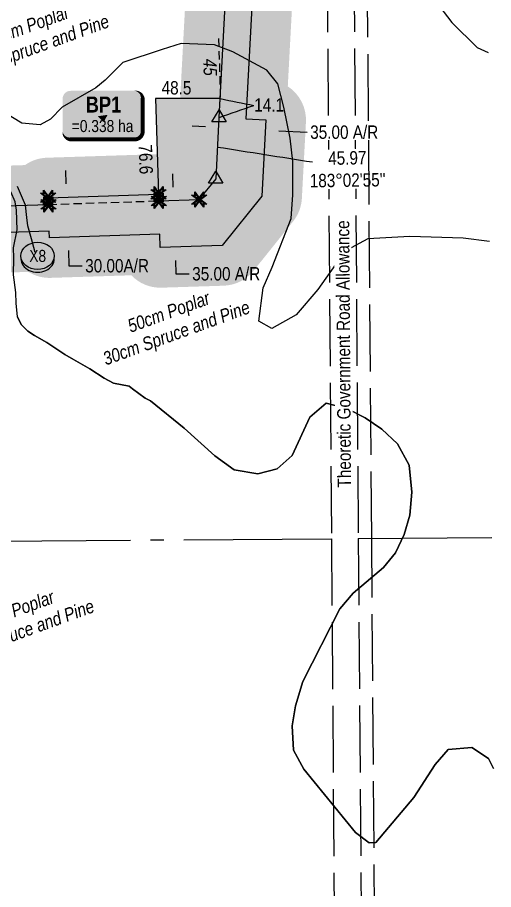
# Model space of a CAD drawing. Extents: x 532499 to 536929, y 6041259 to 6047760.
# Drawn here: x 533970 to 534326, y 6043250 to 6043902 of the extents above; entities that cross this region are included whole.
import ezdxf
from ezdxf.enums import TextEntityAlignment as Align

# ---------------------------------------------------------------- set-up
doc = ezdxf.new("R2010")
doc.units = 0
doc.header["$LTSCALE"] = 5
doc.header["$PDSIZE"] = 0.5
for name, pattern in [('foc-QUARTERLINE', [33, 25, -3, 2, -3]), ('foc-TIELINE', [1.875, 1.25, -0.625]), ('foc-UNSURVEYED', [12.5, 10, -2.5])]:
    doc.linetypes.add(name, pattern=pattern)
doc.layers.get('Defpoints').update_dxf_attribs({"color": 9})
for name, color, linetype in [('L-BD', 7, 'Continuous'), ('L-MON', 1, 'Continuous'), ('L-QSEC', 8, 'foc-QUARTERLINE'), ('L-ROAD-T', 7, 'Continuous'), ('L-TIE', 7, 'foc-TIELINE'), ('L-USEC', 7, 'foc-UNSURVEYED'), ('P-BUFFER-H 30m', 51, 'Continuous'), ('P-CROSSINGS', 250, 'Continuous'), ('P-PROPOSED', 10, 'Continuous'), ('P-PROPOSED-H', 21, 'Continuous'), ('P-TEMP-BLOCKS', 250, 'Continuous'), ('P-TEMP-H', 41, 'Continuous'), ('P-TEMP_BORROW PIT', 46, 'Continuous'), ('P-TXT', 4, 'Continuous'), ('T-BUSH-T', 110, 'Continuous'), ('T-SLOPE', 48, 'Continuous'), ('T-TIE', 201, 'foc-TIELINE'), ('T-WATER', 160, 'Continuous'), ('WETLAND', 143, 'Continuous')]:
    doc.layers.add(name, color=color, linetype=linetype)
doc.layers.add('P-TEMP-T', color=46, linetype='Continuous', lineweight=18)
doc.layers.add('T-TIE-T', color=201, linetype='Continuous', lineweight=18)
doc.styles.add('80', font='ARIALN.TTF', dxfattribs={"height": 10})
doc.styles.add('80CG', font='ARIALN.TTF', dxfattribs={"height": 10})
doc.styles.add('80L', font='ARIALN.TTF', dxfattribs={"height": 10})
doc.styles.add('80LS', font='ARIALNI.TTF', dxfattribs={"height": 10})
doc.styles.add('BOLD', font='ARIALNB.TTF')
doc.styles.add('Crossing', font='ARIALN.TTF', dxfattribs={"height": 10})
doc.styles.add('foc-LtypeFont', font='ARIALN.TTF', dxfattribs={"height": 7.35})
doc.linetypes.add('foc-TOPO-flowdirection-NOLINE', pattern='A,0,[">",foc-LtypeFont,S=0.3,R=0,X=0,Y=-0.945],-20,[">",foc-LtypeFont,S=0.3,R=0,X=0,Y=-0.945],0', length=20)
doc.dimstyles.new('Compass 5 000', dxfattribs={"dimscale": 5, "dimtxt": 9, "dimasz": 2, "dimexe": 0.2, "dimexo": 0.0625, "dimgap": 0.5, "dimtad": 0, "dimtih": 1, "dimtoh": 1, "dimzin": 0, "dimdsep": 46, "dimtxsty": '80CG', "dimcen": 0.1, "dimse1": 1, "dimse2": 1, "dimclrd": 256, "dimclrt": 256, "dimaunit": 1, "dimadec": 4, "dimazin": 0, "dimtfac": 0.06, "dimtofl": 0, "dimtmove": 0, "dimatfit": 1, "dimfxl": 0.2, "dimtolj": 1, "dimtzin": 0, "dimlwd": -1, "dimarcsym": 0})

# ---------------------------------------------------------------- blocks, each defined once
blk = doc.blocks.new('TRIA')
blk.add_hatch(color=255).paths.add_polyline_path([(-0.04, 1.52), (-1.47, -0.87), (1.39, -0.87)])
blk = doc.blocks.new('TRIAA')
blk.add_blockref('TRIA', (0, 0))
blk = doc.blocks.new('TRIB')
at = {"color": 1}
blk.add_lwpolyline([(-1.12, -0.67), (-0.04, 1.13), (1.04, -0.67)], close=True, dxfattribs=at)
blk = doc.blocks.new('TRIBB')
blk.add_blockref('TRIB', (0, 0))
blk = doc.blocks.new('TRICC')
for name in ['TRIAA', 'TRIBB']:
    blk.add_blockref(name, (0, 0))
blk = doc.blocks.new('plspike')
blk.add_blockref('TRICC', (0, 0))
blk = doc.blocks.new('*D445')
at = {"layer": 'Defpoints', "color": 0, "transparency": 16777216}
for p in [(533919.82, 6043759.87), (533980.38, 6043761.81), (533981.02, 6043741.83)]:
    blk.add_point(p, dxfattribs=at)
at = {"layer": 'P-TXT', "transparency": 16777216}
for p, q in [((533919.12, 6043781.86), (533909.12, 6043781.86)), ((533919.5, 6043769.87), (533919.12, 6043781.86)), ((533920.78, 6043729.9), (533921.1, 6043719.9))]:
    blk.add_line(p, q, dxfattribs=at)
for points in [[(533921.17, 6043769.92), (533917.84, 6043769.82), (533919.82, 6043759.87)], [(533922.44, 6043729.95), (533919.11, 6043729.85), (533920.46, 6043739.89)]]:
    blk.add_solid(points, dxfattribs=at)
at = {"layer": 'P-TXT', "transparency": 16777216, "insert": (533881.39, 6043781.86), "char_height": 10, "attachment_point": 5, "style": '80CG'}
blk.add_mtext('\\A1;20.00 A/R', dxfattribs=at)
blk = doc.blocks.new('*D446')
at = {"layer": 'Defpoints', "color": 0, "transparency": 16777216}
for p in [(534027.06, 6043768.29), (534007.59, 6043737.67), (534028.02, 6043738.32)]:
    blk.add_point(p, dxfattribs=at)
at = {"layer": 'P-TXT', "transparency": 16777216}
for p, q in [((534006.31, 6043777.64), (534005.99, 6043787.63)), ((534007.91, 6043727.68), (534008.27, 6043716.27)), ((534008.27, 6043716.27), (534018.27, 6043716.27))]:
    blk.add_line(p, q, dxfattribs=at)
for points in [[(534007.98, 6043777.69), (534004.65, 6043777.58), (534006.63, 6043767.64)], [(534009.57, 6043727.73), (534006.24, 6043727.62), (534007.59, 6043737.67)]]:
    blk.add_solid(points, dxfattribs=at)
at = {"layer": 'P-TXT', "transparency": 16777216, "insert": (534044.34, 6043716.27), "char_height": 10, "attachment_point": 5, "style": '80CG'}
blk.add_mtext('\\A1;30.00A/R', dxfattribs=at)
blk = doc.blocks.new('*D447')
at = {"layer": 'Defpoints', "color": 0, "transparency": 16777216}
for p in [(534082.34, 6043765.06), (534083.45, 6043730.09), (534087.74, 6043730.23)]:
    blk.add_point(p, dxfattribs=at)
at = {"layer": 'P-TXT', "transparency": 16777216}
for p, q in [((534086.31, 6043775.19), (534085.99, 6043785.18)), ((534088.06, 6043720.23), (534088.38, 6043710.24)), ((534088.38, 6043710.24), (534098.38, 6043710.24))]:
    blk.add_line(p, q, dxfattribs=at)
for points in [[(534087.98, 6043775.24), (534084.64, 6043775.13), (534086.63, 6043765.19)], [(534089.73, 6043720.29), (534086.4, 6043720.18), (534087.74, 6043730.23)]]:
    blk.add_solid(points, dxfattribs=at)
at = {"layer": 'P-TXT', "transparency": 16777216, "insert": (534126.05, 6043710.24), "char_height": 10, "attachment_point": 5, "style": '80CG'}
blk.add_mtext('\\A1;35.00 A/R', dxfattribs=at)
blk = doc.blocks.new('*U455')
h = blk.add_hatch(color=191)
edge = h.paths.add_edge_path()
edge.add_line((-24, -17.86), (24, -17.86))
edge.add_arc((24, -11.86), 6, 270, 360)
edge.add_line((30, -11.86), (30, 12.5))
edge.add_arc((24, 12.5), 6, 0, 90)
edge.add_line((24, 18.5), (-24, 18.5))
edge.add_arc((-24, 12.5), 6, 90, 180)
edge.add_line((-30, 12.5), (-30, -11.86))
edge.add_arc((-24, -11.86), 6, 180, 270)
at = {"color": 250, "flags": 128}
blk.add_lwpolyline([(-24, -17.86, 3, 3, 0), (24, -17.86, 3, 3, 0.414214), (30, -11.86, 3, 3, 0), (30, 12.5, 3, 0, 0.414214), (24, 18.5, 0, 0, 0), (-24, 18.5, 0, 0, 0.414214), (-30, 12.5, 0, 0, 0), (-30, -11.86, 0, 3, 0.414214)], format="xyseb", close=True, dxfattribs=at)
at = {"flags": 128}
blk.add_lwpolyline([(0.7, -4.91, 0, 7.5, 0), (0, 0, 0, 0, 0)], format="xyseb", dxfattribs=at)
at = {"color": 250}
for tag, p, height, style in [('TEMP_AREA_W1_001', (-9.21, 2.24), 12, 'BOLD'), ('ENTER_TEXT_001', (-30.66, -12.47), 9, '80')]:
    blk.add_attdef(tag, p, '', height=height, dxfattribs=dict(at, style=style))
blk = doc.blocks.new('xing2')
h = blk.add_hatch(color=50)
h.dxf.hatch_style = 1
edge = h.paths.add_edge_path()
edge.add_ellipse((0, 0), major_axis=(-12.5, 0), ratio=0.816297, start_angle=0, end_angle=360)
h = blk.add_hatch(color=250)
h.dxf.hatch_style = 1
edge = h.paths.add_edge_path()
edge.add_ellipse((0, -2.05), major_axis=(-12.5, 0), ratio=0.816297, start_angle=0, end_angle=180)
edge.add_line((12.5, -2.05), (12.5, 0))
edge.add_ellipse((0, 0), major_axis=(-12.5, 0), ratio=0.816297, start_angle=0, end_angle=180, ccw=False)
edge.add_line((-12.5, 0), (-12.5, -2.05))
at = {"color": 250}
blk.add_ellipse((0, 0), major_axis=(-12.5, 0), ratio=0.816297, dxfattribs=at)
blk.add_ellipse((0, -2.05), major_axis=(-12.5, 0), ratio=0.816297, start_param=0, end_param=3.141593, dxfattribs=at)
at = {"color": 250, "style": 'Crossing'}
blk.add_attdef('CROSSING', text='', height=9, dxfattribs=at).set_placement((0.09, 0.02), align=Align.MIDDLE_CENTER)
at = {"color": 250, "style": 'Crossing', "flags": 1}
for tag, p in [('OWNER', (0.09, -12.49)), ('DESCRIPTION', (0.09, -25.77)), ('LOCATION', (0.09, -39.3)), ('DWG_REF', (0.09, -52.84))]:
    blk.add_attdef(tag, text='', height=9, dxfattribs=at).set_placement(p, align=Align.MIDDLE_CENTER)
blk = doc.blocks.new('TEMP')
h = blk.add_hatch(color=255)
h.dxf.hatch_style = 1
h.paths.add_polyline_path([(0, 0.25), (-0.67, 1.15), (-0.67, 0.67), (-1.15, 0.67), (-0.25, 0), (-1.15, -0.67), (-0.67, -0.67), (-0.67, -1.15), (0, -0.25), (0.67, -1.15), (0.67, -0.67), (1.15, -0.67), (0.25, 0), (1.15, 0.67), (0.67, 0.67), (0.67, 1.15)])
h.paths.add_polyline_path([(0.57, 0.85), (0.57, 0.57), (0.85, 0.57), (0.08, 0), (0.85, -0.57), (0.57, -0.57), (0.57, -0.85), (0, -0.08), (-0.57, -0.85), (-0.57, -0.57), (-0.85, -0.57), (-0.08, 0), (-0.85, 0.57), (-0.57, 0.57), (-0.57, 0.85), (0, 0.08)], flags=16)
h = blk.add_hatch(color=1)
h.dxf.hatch_style = 1
h.paths.add_polyline_path([(0, 0.08), (-0.57, 0.85), (-0.57, 0.57), (-0.85, 0.57), (-0.08, 0), (-0.85, -0.57), (-0.57, -0.57), (-0.57, -0.85), (0, -0.08), (0.57, -0.85), (0.57, -0.57), (0.85, -0.57), (0.08, 0), (0.85, 0.57), (0.57, 0.57), (0.57, 0.85)])
at = {"color": 1}
for p, q in [((-0.08, 0), (0.08, 0)), ((0, 0.08), (0, -0.08))]:
    blk.add_line(p, q, dxfattribs=at)
at = {"color": 255, "flags": 128}
blk.add_lwpolyline([(-0.25, 0), (-1.15, 0.67), (-0.67, 0.67), (-0.67, 1.15), (0, 0.25), (0.67, 1.15), (0.67, 0.67), (1.15, 0.67), (0.25, 0), (1.15, -0.67), (0.67, -0.67), (0.67, -1.15), (0, -0.25), (-0.67, -1.15), (-0.67, -0.67), (-1.15, -0.67)], close=True, dxfattribs=at)
at = {"color": 1, "flags": 128}
blk.add_lwpolyline([(-0.08, 0), (-0.85, 0.57), (-0.57, 0.57), (-0.57, 0.85), (0, 0.08), (0.57, 0.85), (0.57, 0.57), (0.85, 0.57), (0.08, 0), (0.85, -0.57), (0.57, -0.57), (0.57, -0.85), (0, -0.08), (-0.57, -0.85), (-0.57, -0.57), (-0.85, -0.57)], close=True, dxfattribs=at)
blk = doc.blocks.new('*D529')
at = {"layer": 'Defpoints', "color": 0, "transparency": 16777216}
for p in [(534155.36, 6043817.9), (534119.98, 6043811.42), (534154.91, 6043809.55)]:
    blk.add_point(p, dxfattribs=at)
at = {"layer": 'P-TXT', "transparency": 16777216}
for p, q in [((534110.44, 6043820.29), (534100.45, 6043820.82)), ((534165.34, 6043817.36), (534186.7, 6043816.23))]:
    blk.add_line(p, q, dxfattribs=at)
for points in [[(534110.53, 6043821.95), (534110.35, 6043818.62), (534120.42, 6043819.76)], [(534165.43, 6043819.03), (534165.25, 6043815.7), (534155.36, 6043817.9)]]:
    blk.add_solid(points, dxfattribs=at)
at = {"layer": 'P-TXT', "transparency": 16777216, "insert": (534214.37, 6043816.23), "char_height": 10, "attachment_point": 5, "style": '80CG', "bg_fill": 3, "box_fill_scale": 1.1, "bg_fill_color": 256, "bg_fill_true_color": 13158600, "bg_fill_transparency": 0}
blk.add_mtext('\\A1;35.00 A/R', dxfattribs=at)

msp = doc.modelspace()

# ---------------------------------------------------------------- hatches: boundary and pattern name
at = {"layer": 'P-BUFFER-H 30m'}
h = msp.add_hatch(color=256, dxfattribs=at)
h.dxf.hatch_style = 1
h.paths.add_polyline_path([(534222.479, 6044793.134), (534259.062, 6044907.807, 0.1031478), (534260.324, 6044919.983), (534285.67, 6044999.431, 0.1503998), (534285.851, 6045017.07), (534218.577, 6045243.909, 0.1031478), (534217.566, 6045256.109), (534034.444, 6045873.578, 0.1963877), (534020.251, 6045891.268), (533757.108, 6046037.36), (533636.683, 6046395.509), (533652.362, 6046798.642), (533987.597, 6047399.268, 0.395653), (533977.667, 6047439.079), (533973.037, 6047442.066, 0.0390454), (533968.922, 6047444.286), (533955.615, 6047450.177, 0.3874252), (533917.295, 6047437.373), (533576.709, 6046827.159, 0.1180942), (533572.929, 6046813.71), (533556.428, 6046389.446, 0.0910605), (533557.969, 6046378.725), (533687.493, 6045993.515, 0.1870409), (533701.36, 6045976.856), (533963.59, 6045831.27), (534140.907, 6045233.374, 0.1031478), (534146.71, 6045222.596), (534208.419, 6045014.519), (534208.306, 6045003.57), (534188.909, 6044942.766, 0.1031478), (534182.886, 6044932.109), (534144.352, 6044811.322, 0.063946), (534142.976, 6044803.809), (534090.883, 6043828.881), (534089.157, 6043796.476, 0.1278354), (534074.442, 6043799.804), (533991.767, 6043797.168, 0.1474766), (533975.36, 6043791.645), (533879.461, 6043788.587, 0.1283203), (533864.94, 6043784.3), (533802.173, 6043746.473, 0.229446), (533787.904, 6043724.568), (533750.468, 6043429.65, 0.1870632), (533755.696, 6043408.612), (533757.905, 6043329.038, 0.3994443), (533761.124, 6043287.847), (533789.065, 6043262.704, 0.6592167), (533839.095, 6043285.825), (533835.689, 6043408.518, 0.1083373), (533839.997, 6043420.617), (533875.088, 6043697.059), (533895.043, 6043709.085), (533977.908, 6043711.727, 0.1474766), (533994.634, 6043707.26), (534054.971, 6043709.184, 0.2134214), (534077.628, 6043699.906), (534124.067, 6043701.387, 0.2193037), (534146.513, 6043712.61), (534176.117, 6043749.567, 0.1568068), (534182.657, 6043766.718), (534185.7, 6043823.83, 0.2679047), (534172.114, 6043850.556)])
h.paths.add_polyline_path([(534172.918, 6044802.209), (534211.452, 6044922.996), (534213.833, 6044922.236), (534238.243, 6044998.753), (534238.448, 6045018.721), (534172.05, 6045242.61), (534169.654, 6045241.899), (533988.854, 6045851.54), (533715.914, 6046003.071), (533586.39, 6046388.281), (533602.891, 6046812.545), (533943.477, 6047422.759), (533956.785, 6047416.868), (533961.415, 6047413.882), (533622.68, 6046806.984), (533606.507, 6046391.172), (533732.392, 6046016.787), (534005.697, 6045865.053), (534188.819, 6045247.583), (534186.423, 6045246.873), (534257.104, 6045008.544), (534228.116, 6044917.68), (534230.496, 6044916.92), (534192.742, 6044798.579), (534140.787, 6043826.225), (534155.757, 6043825.425), (534152.715, 6043768.313), (534123.111, 6043731.356), (534076.672, 6043729.876), (534076.354, 6043739.865), (533993.678, 6043737.229), (533993.519, 6043742.224), (533886.267, 6043738.805), (533847.171, 6043715.243), (533810.251, 6043424.393), (533805.245, 6043424.64), (533809.122, 6043284.993), (533781.182, 6043310.136), (533788.335, 6043313.442), (533785.22, 6043425.627), (533780.214, 6043425.874), (533817.65, 6043720.792), (533880.417, 6043758.618), (533992.882, 6043762.204), (533992.723, 6043767.199), (534075.398, 6043769.835), (534075.557, 6043764.84), (534105.886, 6043765.807), (534118.381, 6043781.405), (534120.825, 6043827.286)], flags=16)
at = {"layer": 'P-PROPOSED-H'}
h = msp.add_hatch(color=256, dxfattribs=at)
h.dxf.hatch_style = 1
h.paths.add_polyline_path([(533961.574, 6047414.129), (533622.68, 6046806.984), (533606.507, 6046391.172), (533732.392, 6046016.787), (534005.697, 6045865.053), (534188.819, 6045247.583), (534186.423, 6045246.873), (534257.104, 6045008.544), (534228.116, 6044917.68), (534230.496, 6044916.92), (534192.742, 6044798.579), (534140.787, 6043826.225), (534155.757, 6043825.425), (534152.715, 6043768.313), (534123.111, 6043731.356), (534076.672, 6043729.876), (534076.354, 6043739.865), (533993.678, 6043737.229), (533993.519, 6043742.224), (533886.267, 6043738.805), (533847.171, 6043715.243), (533810.251, 6043424.393), (533805.245, 6043424.64), (533809.122, 6043284.993), (533781.182, 6043310.136), (533788.335, 6043313.442), (533785.22, 6043425.627), (533780.214, 6043425.874), (533817.65, 6043720.792), (533880.417, 6043758.618), (533992.882, 6043762.204), (533992.723, 6043767.199), (534075.398, 6043769.835), (534075.557, 6043764.84), (534105.886, 6043765.807), (534118.381, 6043781.405), (534120.825, 6043827.286), (534172.918, 6044802.209), (534211.452, 6044922.996), (534213.833, 6044922.236), (534238.243, 6044998.753), (534238.448, 6045018.721), (534172.05, 6045242.61), (534169.654, 6045241.899), (533988.854, 6045851.54), (533715.914, 6046003.071), (533586.39, 6046388.281), (533602.891, 6046812.545), (533943.477, 6047422.759), (533958.326, 6047416.215)])
at = {"layer": 'P-TEMP-H'}
h = msp.add_hatch(color=256, dxfattribs=at)
h.dxf.hatch_style = 1
h.paths.add_polyline_path([(534075.392, 6043769.835), (534075.551, 6043764.84), (534105.88, 6043765.807), (534118.381, 6043781.405), (534120.825, 6043827.286), (534121.592, 6043841.361), (534073.112, 6043841.361)])

# ---------------------------------------------------------------- linework, layer by layer
at = {"layer": 'L-QSEC'}
for p, q in [((533434.389, 6043506.611), (534204.785, 6043512.064)), ((534224.891, 6043512.216), (534324.837, 6043512.923))]:
    msp.add_line(p, q, dxfattribs=at)
at = {"layer": 'L-TIE', "flags": 128}
msp.add_lwpolyline([(533992.882, 6043762.204), (534075.557, 6043764.84)], dxfattribs=at)
at = {"layer": 'L-USEC'}
for p, q in [((534198.711, 6044316.214), (534204.785, 6043512.064)), ((534218.817, 6044316.365), (534224.891, 6043512.216)), ((534234.943, 6043512.278), (534228.87, 6044316.426)), ((534204.785, 6043512.064), (534210.859, 6042707.915)), ((534224.891, 6043512.216), (534230.965, 6042708.058)), ((534240.941, 6042718.182), (534234.943, 6043512.278))]:
    msp.add_line(p, q, dxfattribs=at)
at = {"layer": 'P-PROPOSED', "flags": 128}
for points in [[(533880.417, 6043758.618), (533992.882, 6043762.204), (533992.723, 6043767.199), (534075.398, 6043769.835), (534075.557, 6043764.84), (534105.886, 6043765.807), (534118.381, 6043781.405), (534120.825, 6043827.286), (534172.918, 6044802.209)], [(534192.742, 6044798.579), (534140.787, 6043826.225), (534155.757, 6043825.425), (534152.715, 6043768.313), (534123.111, 6043731.356), (534076.672, 6043729.876), (534076.354, 6043739.865), (533993.678, 6043737.229), (533993.519, 6043742.224), (533886.267, 6043738.805)]]:
    msp.add_lwpolyline(points, dxfattribs=at)
at = {"layer": 'P-TEMP_BORROW PIT', "flags": 128}
msp.add_lwpolyline([(534075.392, 6043769.835), (534075.551, 6043764.84), (534105.88, 6043765.807), (534118.381, 6043781.405), (534120.825, 6043827.286), (534121.592, 6043841.361), (534073.112, 6043841.361), (534075.392, 6043769.835)], dxfattribs=at)
at = {"layer": 'T-SLOPE', "flags": 128}
msp.add_lwpolyline([(533982.94, 6043726.24), (533980.35, 6043736.564), (533977.476, 6043746.28), (533976.892, 6043752.455), (533975.77, 6043761.76), (533969.89, 6043775.564)], dxfattribs=at)
at = {"layer": 'T-TIE'}
msp.add_line((534120.354, 6043886.321), (534121.592, 6043841.361), dxfattribs=at)
at = {"layer": 'T-WATER', "linetype": 'foc-TOPO-flowdirection-NOLINE', "flags": 128}
msp.add_lwpolyline([(534326.143, 6043340.06), (534322.424, 6043347.652), (534309.813, 6043355.897), (534292.247, 6043354.374), (534282.528, 6043343.106), (534266.38, 6043318.441), (534238.063, 6043284.663), (534233.098, 6043284.475), (534222.902, 6043292.245), (534184.147, 6043339.478), (534176.357, 6043353.835), (534175.299, 6043372.136), (534177.782, 6043386.926), (534183.326, 6043405.161), (534210.981, 6043459.692), (534221.001, 6043471.336), (534243.638, 6043490.478), (534252.701, 6043501.609), (534259.289, 6043515.085), (534263.408, 6043529.576), (534264.869, 6043546.991), (534262.867, 6043567.207), (534254.325, 6043582.998), (534242.453, 6043594.003), (534230.117, 6043602.538), (534216.186, 6043609.593), (534200.897, 6043613.522), (534188.495, 6043603.058), (534175.323, 6043574.394), (534164.253, 6043564.472), (534149.714, 6043560.557), (534131.93, 6043563.659), (534117.481, 6043574.172), (534094.485, 6043594.809), (534069.286, 6043615.264), (534065.387, 6043617.319), (534055.931, 6043624.239), (534053.478, 6043626.127), (534041.548, 6043628.378), (534034.75, 6043632.307), (534023.994, 6043639.171), (534011.628, 6043646.214), (534005.153, 6043649.961), (534000.081, 6043653.313), (533991.765, 6043658.977), (533982.555, 6043664.167), (533977.584, 6043667.435), (533972.629, 6043672.244), (533969.725, 6043678.062), (533968.914, 6043688.262), (533968.504, 6043696.288), (533966.879, 6043709.623), (533967.001, 6043722.312), (533966.786, 6043729.663), (533969.5, 6043743.22), (533969.028, 6043757.961), (533968.074, 6043764.084), (533964.733, 6043771.76), (533960.923, 6043777.135), (533953.29, 6043784.297), (533946.673, 6043791.454), (533935.095, 6043796.038), (533922.404, 6043802.88), (533913.042, 6043809.958), (533903.954, 6043815.039), (533886.222, 6043817.719), (533874.266, 6043817.637), (533864.592, 6043817.858), (533854.446, 6043817.027), (533849.387, 6043816.025), (533842.14, 6043817.383), (533830.247, 6043826.487), (533825.092, 6043831.695), (533823.33, 6043842.841), (533840.918, 6043906.492), (533835.438, 6043923.276), (533822.089, 6043932.425), (533807.246, 6043938.87), (533796.167, 6043948.352), (533789.261, 6043963.089), (533780.63, 6043975.361), (533769.424, 6043986.295), (533756.556, 6043994.399), (533740.228, 6043999.996), (533725.017, 6044000.33), (533720.728, 6043999.025), (533709.771, 6043991.799), (533693.452, 6043961.502), (533688.814, 6043958.329), (533674.446, 6043955.567), (533638.1, 6043954.565), (533626.054, 6043950.69), (533618.202, 6043943.781), (533605.949, 6043914.423), (533594.793, 6043900.722), (533583.73, 6043890.739), (533570.28, 6043884.071), (533556.116, 6043885.851), (533551.308, 6043889.081), (533541.197, 6043900.265), (533534.428, 6043913.652), (533529.307, 6043930.03), (533509.884, 6043951.76), (533497.838, 6043979.956), (533491.508, 6043986.993), (533483.609, 6043984.037), (533471.399, 6043974.505), (533457.097, 6043969.578), (533451.776, 6043975.802), (533443.401, 6044001.466), (533434.676, 6044013.685), (533421.248, 6044022.347), (533410.599, 6044033.756), (533384.63, 6044070.641), (533362.772, 6044112.92), (533359.62, 6044127.826), (533360.483, 6044130.051), (533380.956, 6044151.656), (533396.257, 6044162.584), (533402.796, 6044173.889), (533392.94, 6044185.201), (533380.447, 6044195.424), (533370.381, 6044209.842), (533356.017, 6044214.088), (533339.497, 6044208.764), (533328.533, 6044198.494), (533322.013, 6044180.284), (533306.508, 6044153.64), (533294.7, 6044149.422)], dxfattribs=at)
at = {"layer": 'T-WATER'}
msp.add_lwpolyline([(533969.725, 6043678.062), (533972.629, 6043672.244), (533977.584, 6043667.435), (533982.555, 6043664.167), (533991.765, 6043658.977), (534000.081, 6043653.313), (534005.153, 6043649.961), (534011.628, 6043646.214), (534023.994, 6043639.171), (534034.75, 6043632.307), (534041.548, 6043628.378), (534053.478, 6043626.127), (534055.931, 6043624.239), (534065.387, 6043617.319), (534069.286, 6043615.264), (534094.485, 6043594.809), (534117.481, 6043574.172), (534131.93, 6043563.659), (534149.714, 6043560.557), (534164.253, 6043564.472), (534175.323, 6043574.394), (534188.495, 6043603.058), (534200.897, 6043613.522), (534216.186, 6043609.593), (534230.117, 6043602.538), (534242.453, 6043594.003), (534254.325, 6043582.998), (534262.867, 6043567.207), (534264.869, 6043546.991), (534263.408, 6043529.576), (534259.289, 6043515.085), (534252.701, 6043501.609), (534243.638, 6043490.478), (534221.001, 6043471.336), (534210.981, 6043459.692), (534183.326, 6043405.161), (534177.782, 6043386.926), (534175.299, 6043372.136), (534176.357, 6043353.835), (534184.147, 6043339.478), (534222.902, 6043292.245), (534233.098, 6043284.475), (534238.063, 6043284.663), (534266.38, 6043318.441), (534282.528, 6043343.106), (534292.247, 6043354.374), (534309.813, 6043355.897), (534322.424, 6043347.652), (534326.143, 6043340.06)], dxfattribs=at)
at = {"layer": 'WETLAND'}
for points in [[(534282.797, 6043914.297), (534294.928, 6043898.349), (534313.95, 6043879.561), (534322.096, 6043875.903)], [(534323.164, 6043734.468), (534303.49, 6043736.925), (534263.35, 6043738.189), (534232.117, 6043736.499), (534216.316, 6043728.029), (534207.797, 6043717.359), (534194.696, 6043698.539), (534178.39, 6043679.627), (534160.231, 6043669.485), (534150.454, 6043674.822), (534153.755, 6043699.781), (534160.534, 6043715.213), (534174.736, 6043751.711), (534175.837, 6043769.388), (534175.932, 6043794.255), (534173.828, 6043811.841), (534169.16, 6043834.969), (534164.651, 6043852.487), (534156.34, 6043862.677), (534131.086, 6043876.397), (534117.302, 6043881.619), (534092.411, 6043882.515), (534078.099, 6043878.098), (534048.697, 6043868.439), (534035.437, 6043855.228), (534028.384, 6043849.413), (534003.126, 6043835.059), (533994.56, 6043825.993), (533986.66, 6043821.758), (533972.99, 6043822.973), (533959.115, 6043831.401)]]:
    msp.add_lwpolyline(points, dxfattribs=at)

# ---------------------------------------------------------------- block references
at = {"layer": 'L-MON', "xscale": 4.997439999999915, "yscale": 4.997439999999915, "zscale": 4.997439999999915}
msp.add_blockref('plspike', (534118.381, 6043781.405), dxfattribs=at)
at = {"layer": 'L-MON', "color": 5, "xscale": 4.997439999999915, "yscale": 4.997439999999915, "zscale": 4.997439999999915}
for p in [(534075.392, 6043769.835), (533992.721, 6043767.199), (534075.551, 6043764.84), (534105.88, 6043765.807), (533992.881, 6043762.204)]:
    msp.add_blockref('TEMP', p, dxfattribs=at)
at = {"layer": 'P-CROSSINGS'}
msp.add_blockref('xing2', (533984.822, 6043723.66), dxfattribs=at).add_auto_attribs({'CROSSING': 'X8'})
at = {"layer": 'P-TEMP-BLOCKS', "color": 3}
ref = msp.add_blockref('*U455', (534033.541, 6043828.731), dxfattribs=dict(at, xscale=0.999488, yscale=0.999488, zscale=0.999488))
ref.add_attrib('TEMP_AREA_W1_001', 'BP1', (534020.798, 6043830.974), dxfattribs={"layer": '0', "color": 250, "height": 11.9939, "style": 'BOLD'})
ref.add_attrib('ENTER_TEXT_001', '=0.338 ha', (534010.417, 6043816.384), dxfattribs={"layer": '0', "color": 250, "height": 8.9954, "style": '80'})

# ---------------------------------------------------------------- texts
at = {"layer": 'P-TEMP-T', "insert": (534077.662, 6043854.489), "char_height": 9.9949, "attachment_point": 1, "style": '80L'}
msp.add_mtext_dynamic_manual_height_columns('48.5', width=14.72407, gutter_width=50, heights=[0], dxfattribs=at)
at = {"layer": 'P-TEMP-T', "insert": (534070.469, 6043807.269), "char_height": 9.9949, "attachment_point": 1, "rotation": 271.826208, "style": '80L'}
msp.add_mtext_dynamic_manual_height_columns('76.6', width=7.26647, gutter_width=50, heights=[0], dxfattribs=at)
at = {"layer": 'T-BUSH-T', "char_height": 9.99488, "width": 121.29113, "attachment_point": 2, "rotation": 20, "style": '80LS'}
for insert in [(533975.907, 6043900.518), (534081.262, 6043686.487), (533964.73, 6043462.775)]:
    msp.add_mtext('50cm Poplar\\P30cm Spruce and Pine', dxfattribs=dict(at, insert=insert))
at = {"layer": 'T-TIE-T', "insert": (534118.849, 6043871.386), "char_height": 9.99488, "attachment_point": 1, "rotation": 271.57721, "style": '80L'}
msp.add_mtext_dynamic_manual_height_columns('{\\fArial Narrow|b0|i1|c0|p34;45}', width=8.51768, gutter_width=50, heights=[0], dxfattribs=at)

# ---------------------------------------------------------------- dimensions: what is measured, and where the dimension line sits
at = {"layer": 'P-TXT'}
for base, p1, p2, angle, text, picture, middle in [((533919.823, 6043759.874), (533981.018, 6043741.826), (533980.381, 6043761.805), 91.826208, '20.00 A/R', '*D445', (533881.386, 6043781.858)), ((534007.587, 6043737.673), (534027.064, 6043768.294), (534028.019, 6043738.324), 271.826208, '30.00A/R', '*D446', (534044.344, 6043716.274)), ((534087.743, 6043730.229), (534082.338, 6043765.056), (534083.452, 6043730.092), 271.826208, '35.00 A/R', '*D447', (534126.048, 6043710.239))]:
    dim = msp.add_linear_dim(base=base, p1=p1, p2=p2, angle=angle, text=text, dimstyle='Compass 5 000', dxfattribs=at)
    dim.commit()
    dim.dimension.update_dxf_attribs({"geometry": picture, "text_midpoint": middle, "dimtype": 161})

# ---------------------------------------------------------------- leaders
at = {"layer": 'T-TIE-T', "path_type": 1}
msp.add_leader([(534121.592, 6043841.361), (534146.783, 6043836.267)], dimstyle='Compass 5 000', override={"dimgap": 0.5, "dimtad": 0}, dxfattribs=at)

# ---------------------------------------------------------------- next in the draw order: texts
at = {"layer": 'L-BD', "color": 5, "insert": (534216.59, 6043802.012), "char_height": 9.99488, "width": 27.43423, "attachment_point": 2, "rotation": 0.89897, "style": '80L', "bg_fill": 3, "box_fill_scale": 1.15, "bg_fill_color": 256, "bg_fill_true_color": 256, "bg_fill_transparency": 0}
msp.add_mtext("45.97 183°02'55''", dxfattribs=at)
at = {"layer": 'L-ROAD-T', "insert": (534208.783, 6043650.269), "char_height": 10, "width": 208.29706, "attachment_point": 2, "rotation": 90.389633, "style": '80L', "bg_fill": 3, "box_fill_scale": 1.15, "bg_fill_color": 256, "bg_fill_true_color": 256, "bg_fill_transparency": 0}
msp.add_mtext('Theoretic Government Road Allowance', dxfattribs=at)

# ---------------------------------------------------------------- next in the draw order: leaders
at = {"layer": 'L-BD', "color": 5, "path_type": 1}
msp.add_leader([(534119.549, 6043805.159), (534190.549, 6043794.012)], dimstyle='Compass 5 000', override={"dimgap": 0.5, "dimtad": 0}, dxfattribs=at)

# ---------------------------------------------------------------- next in the draw order: dimensions: what is measured, and where the dimension line sits
at = {"layer": 'P-TXT'}
dim = msp.add_linear_dim(base=(534155.356, 6043817.896), p1=(534119.98, 6043811.415), p2=(534154.912, 6043809.555), angle=356.950837, text='35.00 A/R', dimstyle='Compass 5 000', override={"dimtfill": 1}, dxfattribs=at)
dim.commit()
dim.dimension.update_dxf_attribs({"geometry": '*D529', "text_midpoint": (534214.367, 6043816.227), "dimtype": 161})

# ---------------------------------------------------------------- next in the draw order: block references
at = {"layer": 'L-MON', "xscale": 4.997439999999915, "yscale": 4.997439999999915, "zscale": 4.997439999999915}
msp.add_blockref('plspike', (534120.825, 6043827.286), dxfattribs=at)

# ---------------------------------------------------------------- next in the draw order: texts
at = {"layer": 'T-TIE-T', "insert": (534147.044, 6043841.66), "char_height": 9.9949, "attachment_point": 1, "style": '80L'}
msp.add_mtext_dynamic_manual_height_columns('14.1', width=11.62564, gutter_width=50, heights=[0], dxfattribs=at)

# ---------------------------------------------------------------- next in the draw order: leaders
at = {"layer": 'T-TIE-T', "path_type": 1}
msp.add_leader([(534120.825, 6043827.286), (534146.783, 6043836.267)], dimstyle='Compass 5 000', override={"dimgap": 0.5, "dimtad": 0}, dxfattribs=at)

doc.saveas('drawing.dxf')
